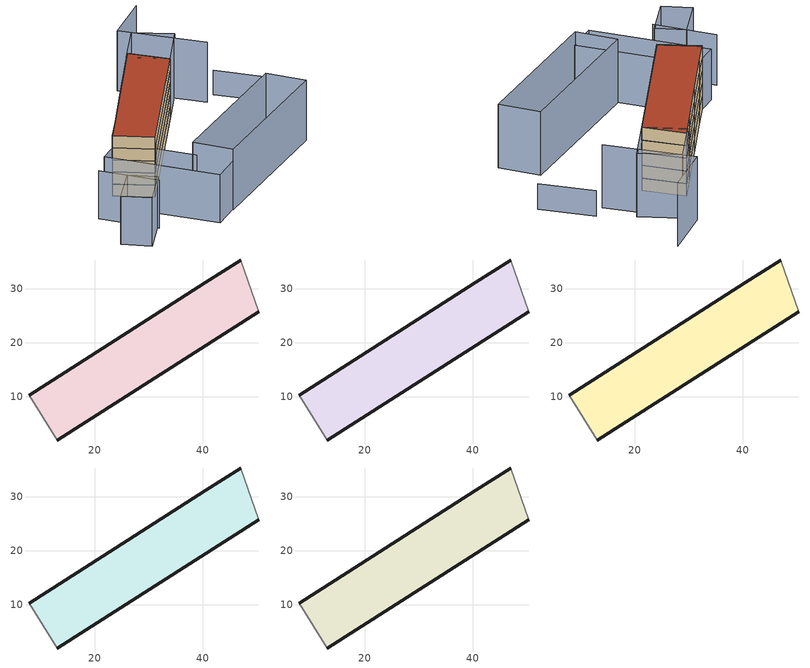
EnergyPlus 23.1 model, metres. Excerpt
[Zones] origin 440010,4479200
fb03a0962b9ac934_F0_whole
 floor ground (EU_floor_Construction): 50.39,25.73 47.05,35.36 40.58,31.22 27.38,22.79 14.51,14.56 7.82,10.33 13.08,2.02 z0
 wall outside (EU_wall_Construction): 7.82,10.33 14.51,14.56 27.38,22.79 40.58,31.22 47.05,35.36 / 50.39,25.73 13.08,2.02 z0:3
 wall adiabatic (EU_wall_Construction): 47.05,35.36 50.39,25.73 / 13.08,2.02 7.82,10.33 z0:3
fb03a0962b9ac934_F1_whole
 floor to fb03a0962b9ac934_F0_whole (EU_floor_Construction): 50.39,25.73 47.05,35.36 40.58,31.22 27.38,22.79 14.51,14.56 7.82,10.33 13.08,2.02 z3
 wall outside (EU_wall_Construction): 7.82,10.33 14.51,14.56 27.38,22.79 40.58,31.22 47.05,35.36 / 50.39,25.73 13.08,2.02 z3:6
 wall adiabatic (EU_wall_Construction): 47.05,35.36 50.39,25.73 / 13.08,2.02 7.82,10.33 z3:6
fb03a0962b9ac934_F2_whole
 floor to fb03a0962b9ac934_F1_whole (EU_floor_Construction): 50.39,25.73 47.05,35.36 40.58,31.22 27.38,22.79 14.51,14.56 7.82,10.33 13.08,2.02 z6
 wall outside (EU_wall_Construction): 7.82,10.33 14.51,14.56 27.38,22.79 40.58,31.22 47.05,35.36 / 50.39,25.73 13.08,2.02 z6:9
 wall adiabatic (EU_wall_Construction): 47.05,35.36 50.39,25.73 / 13.08,2.02 7.82,10.33 z6:9
fb03a0962b9ac934_F3_whole
 floor to fb03a0962b9ac934_F2_whole (EU_floor_Construction): 50.39,25.73 47.05,35.36 40.58,31.22 27.38,22.79 14.51,14.56 7.82,10.33 13.08,2.02 z9
 wall outside (EU_wall_Construction): 7.82,10.33 14.51,14.56 27.38,22.79 40.58,31.22 47.05,35.36 / 50.39,25.73 13.08,2.02 z9:12
 wall adiabatic (EU_wall_Construction): 47.05,35.36 50.39,25.73 / 13.08,2.02 7.82,10.33 z9:12
fb03a0962b9ac934_F4_whole
 floor to fb03a0962b9ac934_F3_whole (EU_floor_Construction): 50.39,25.73 47.05,35.36 40.58,31.22 27.38,22.79 14.51,14.56 7.82,10.33 13.08,2.02 z12
 wall outside (EU_wall_Construction): 7.82,10.33 14.51,14.56 27.38,22.79 40.58,31.22 47.05,35.36 / 50.39,25.73 13.08,2.02 z12:15
 wall adiabatic (EU_wall_Construction): 47.05,35.36 50.39,25.73 / 13.08,2.02 7.82,10.33 z12:15
 roof outside (EU_roof_Construction): 47.05,35.36 50.39,25.73 13.08,2.02 7.82,10.33 14.51,14.56 27.38,22.79 40.58,31.22 z15
shading: 62.81,24.43 55.62,44.68 / 55.62,44.68 69.32,49.55 / 15.92,-6.44 56.88,3.34 / 56.88,3.34 59.22,-6.45 / 59.22,-6.45 18.25,-16.23 / 18.25,-16.23 15.92,-6.44 / 62.07,33.13 50.39,25.73 / 50.39,25.73 45.06,34.15 / 45.06,34.15 56.73,41.56 / 56.73,41.56 62.07,33.13 z0:15; 71.67,13.56 67.07,25.98 z0:6; -4.32,5.22 -0.3,-9.09 / -9.19,-13.63 -12.74,-7.43 / -12.74,-7.43 -2.43,-1.52 / -2.43,-1.52 1.12,-7.71 / 1.12,-7.71 -9.19,-13.63 / 10.51,-18.34 2.65,8.84 / 2.65,8.84 10.77,11.19 / 10.77,11.19 18.63,-15.99 / 18.63,-15.99 10.51,-18.34 z0:12
[Building]
EU S2 Campaign: North Axis=0; Terrain=City; Solar Distribution=FullExterior
[Site:Location]
Madrid: Latitude=40.5; Longitude=-3.5; Time Zone=1; Elevation=609
[SizingPeriod:WeatherFileDays]
AnnualSizingPeriod: Begin Month=1; Begin Day of Month=1; End Month=12; End Day of Month=31; Day of Week for Start Day=Monday; Use Weather File Daylight Saving Period=No; Use Weather File Rain and Snow Indicators=No
[MATERIAL]
EU_InternalMass_Material: Roughness=MediumRough; Thickness=0.1; Conductivity=1; Density=1800; Specific Heat=900; Thermal Absorptance=0.9; Solar Absorptance=0.7; Visible Absorptance=0.7
[MATERIAL:NOMASS] Roughness=MediumRough; Thermal Absorptance=0.9; Solar Absorptance=0.7; Visible Absorptance=0.7
Name | Thermal Resistance
EU_wall_NoMass | 0.609216
EU_roof_NoMass | 0.513268
EU_floor_NoMass | 0.568163
[CONSTRUCTION]
EU_wall_Construction: EU_wall_NoMass
EU_roof_Construction: EU_roof_NoMass
EU_floor_Construction: EU_floor_NoMass
EU_InternalMass_Construction: EU_InternalMass_Material
[ZONE] Type=1; Multiplier=1; Ceiling Height=autocalculate; Volume=1341.82; Floor Area=autocalculate; Part of Total Floor Area=Yes
fb03a0962b9ac934_F0_whole; fb03a0962b9ac934_F1_whole; fb03a0962b9ac934_F2_whole; fb03a0962b9ac934_F3_whole; fb03a0962b9ac934_F4_whole
[INTERNALMASS] Construction=EU_InternalMass_Construction; Surface Area=447.264
Name | Zone or ZoneList
fb03a0962b9ac934_F0_whole_EU_InternalMass | fb03a0962b9ac934_F0_whole
fb03a0962b9ac934_F1_whole_EU_InternalMass | fb03a0962b9ac934_F1_whole
fb03a0962b9ac934_F2_whole_EU_InternalMass | fb03a0962b9ac934_F2_whole
fb03a0962b9ac934_F3_whole_EU_InternalMass | fb03a0962b9ac934_F3_whole
fb03a0962b9ac934_F4_whole_EU_InternalMass | fb03a0962b9ac934_F4_whole
[OTHEREQUIPMENT] Fuel Type=Electricity; Design Level Calculation Method=Watts/Area; Power per Zone Floor Area=1; Fraction Latent=0; Fraction Radiant=0; Fraction Lost=0; Carbon Dioxide Generation Rate=0; EndUse Subcategory=EU_Step8_InternalGains
Name | Zone or ZoneList or Space or SpaceList | Schedule
EU_Step8_InternalGain_fb03a0962b9ac934_F0_whole_f000 | fb03a0962b9ac934_F0_whole | EU_Step8_GainSchedule_fb03a0962b9ac934_F0_whole_f000
EU_Step8_InternalGain_fb03a0962b9ac934_F1_whole_f000 | fb03a0962b9ac934_F1_whole | EU_Step8_GainSchedule_fb03a0962b9ac934_F1_whole_f000
EU_Step8_InternalGain_fb03a0962b9ac934_F2_whole_f000 | fb03a0962b9ac934_F2_whole | EU_Step8_GainSchedule_fb03a0962b9ac934_F2_whole_f000
EU_Step8_InternalGain_fb03a0962b9ac934_F3_whole_f000 | fb03a0962b9ac934_F3_whole | EU_Step8_GainSchedule_fb03a0962b9ac934_F3_whole_f000
EU_Step8_InternalGain_fb03a0962b9ac934_F4_whole_f000 | fb03a0962b9ac934_F4_whole | EU_Step8_GainSchedule_fb03a0962b9ac934_F4_whole_f000
[ZONEVENTILATION:DESIGNFLOWRATE] Schedule=EU_AlwaysOn; Design Flow Rate Calculation Method=AirChanges/Hour; Air Changes per Hour=0.752966; Ventilation Type=Natural; Fan Pressure Rise=0; Fan Total Efficiency=1; Constant Term Coefficient=1; Temperature Term Coefficient=0; Velocity Term Coefficient=0; Velocity Squared Term Coefficient=0; Minimum Indoor Temperature=-100; Maximum Indoor Temperature=100; Delta Temperature=-100; Minimum Outdoor Temperature=-100; Maximum Outdoor Temperature=100; Maximum Wind Speed=40
Name | Zone or ZoneList or Space or SpaceList
EU_ConstantAir_fb03a0962b9ac934_F0_whole | fb03a0962b9ac934_F0_whole
EU_ConstantAir_fb03a0962b9ac934_F1_whole | fb03a0962b9ac934_F1_whole
EU_ConstantAir_fb03a0962b9ac934_F2_whole | fb03a0962b9ac934_F2_whole
EU_ConstantAir_fb03a0962b9ac934_F3_whole | fb03a0962b9ac934_F3_whole
EU_ConstantAir_fb03a0962b9ac934_F4_whole | fb03a0962b9ac934_F4_whole
[HVACTEMPLATE:THERMOSTAT] Constant Heating Setpoint=20; Constant Cooling Setpoint=50
EU_HeatOnly_fb03a0962b9ac934_F0_whole; EU_HeatOnly_fb03a0962b9ac934_F1_whole; EU_HeatOnly_fb03a0962b9ac934_F2_whole; EU_HeatOnly_fb03a0962b9ac934_F3_whole; EU_HeatOnly_fb03a0962b9ac934_F4_whole
[HVACTEMPLATE:ZONE:IDEALLOADSAIRSYSTEM] System Availability Schedule=EU_AlwaysOn; Maximum Heating Supply Air Temperature=50; Minimum Cooling Supply Air Temperature=13; Maximum Heating Supply Air Humidity Ratio=0.0156; Minimum Cooling Supply Air Humidity Ratio=0.0077; Heating Limit=NoLimit; Cooling Limit=NoLimit; Heating Availability Schedule=EU_AlwaysOn; Cooling Availability Schedule=EU_CoolingOff; Dehumidification Control Type=ConstantSensibleHeatRatio; Cooling Sensible Heat Ratio=0.7; Dehumidification Setpoint=60; Humidification Control Type=None; Humidification Setpoint=30; Outdoor Air Method=None; Outdoor Air Flow Rate per Person=0.00944; Outdoor Air Flow Rate per Zone Floor Area=0; Outdoor Air Flow Rate per Zone=0; Demand Controlled Ventilation Type=None; Outdoor Air Economizer Type=NoEconomizer; Heat Recovery Type=None; Sensible Heat Recovery Effectiveness=0.7; Latent Heat Recovery Effectiveness=0.65
Name | Template Thermostat
fb03a0962b9ac934_F0_whole | EU_HeatOnly_fb03a0962b9ac934_F0_whole
fb03a0962b9ac934_F1_whole | EU_HeatOnly_fb03a0962b9ac934_F1_whole
fb03a0962b9ac934_F2_whole | EU_HeatOnly_fb03a0962b9ac934_F2_whole
fb03a0962b9ac934_F3_whole | EU_HeatOnly_fb03a0962b9ac934_F3_whole
fb03a0962b9ac934_F4_whole | EU_HeatOnly_fb03a0962b9ac934_F4_whole
[SIZING:ZONE] Zone Cooling Design Supply Air Temperature Input Method=SupplyAirTemperature; Zone Cooling Design Supply Air Temperature=13; Zone Heating Design Supply Air Temperature Input Method=SupplyAirTemperature; Zone Heating Design Supply Air Temperature=50; Zone Cooling Design Supply Air Humidity Ratio=0.008; Zone Heating Design Supply Air Humidity Ratio=0.008; Cooling Design Air Flow Method=DesignDay; Cooling Design Air Flow Rate=0; Cooling Minimum Air Flow per Zone Floor Area=0.000762; Cooling Minimum Air Flow=0; Cooling Minimum Air Flow Fraction=0.2; Heating Design Air Flow Method=DesignDay; Heating Design Air Flow Rate=0; Heating Maximum Air Flow per Zone Floor Area=0.002032; Heating Maximum Air Flow=0.141576; Heating Maximum Air Flow Fraction=0.3; Account for Dedicated Outdoor Air System=No; Dedicated Outdoor Air System Control Strategy=NeutralSupplyAir; Dedicated Outdoor Air Low Setpoint Temperature for Design=autosize; Dedicated Outdoor Air High Setpoint Temperature for Design=autosize; Zone Load Sizing Method=Sensible Load Only No Latent Load; Zone Latent Cooling Design Supply Air Humidity Ratio Input Method=HumidityRatioDifference; Zone Cooling Design Supply Air Humidity Ratio Difference=0.005; Zone Latent Heating Design Supply Air Humidity Ratio Input Method=HumidityRatioDifference; Zone Humidification Design Supply Air Humidity Ratio Difference=0.005
fb03a0962b9ac934_F0_whole; fb03a0962b9ac934_F1_whole; fb03a0962b9ac934_F2_whole; fb03a0962b9ac934_F3_whole; fb03a0962b9ac934_F4_whole
[SCHEDULE:CONSTANT]
Name | Hourly Value
EU_AlwaysOn | 1
EU_CoolingOff | 0
[SCHEDULE:FILE] Column Number=1; Rows to Skip at Top=0; Number of Hours of Data=8760; Column Separator=Comma; Interpolate to Timestep=No; Minutes per Item=60; Adjust Schedule for Daylight Savings=Yes
Name | File
EU_Step8_GainSchedule_fb03a0962b9ac934_F0_whole_f000 | ../../schedules/fb03a0962b9ac934/fb03a0962b9ac934_F0_whole_f000_gain.csv
EU_Step8_GainSchedule_fb03a0962b9ac934_F1_whole_f000 | ../../schedules/fb03a0962b9ac934/fb03a0962b9ac934_F1_whole_f000_gain.csv
EU_Step8_GainSchedule_fb03a0962b9ac934_F2_whole_f000 | ../../schedules/fb03a0962b9ac934/fb03a0962b9ac934_F2_whole_f000_gain.csv
EU_Step8_GainSchedule_fb03a0962b9ac934_F3_whole_f000 | ../../schedules/fb03a0962b9ac934/fb03a0962b9ac934_F3_whole_f000_gain.csv
EU_Step8_GainSchedule_fb03a0962b9ac934_F4_whole_f000 | ../../schedules/fb03a0962b9ac934/fb03a0962b9ac934_F4_whole_f000_gain.csv
